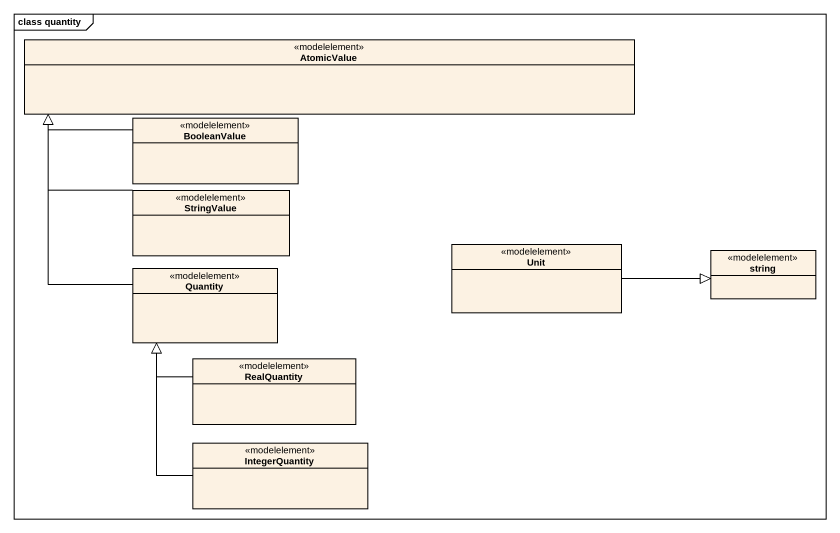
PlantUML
@startuml
mainframe class quantity
hide circle
hide empty members
class AtomicValue <<modelelement>>
class BooleanValue <<modelelement>>
class StringValue <<modelelement>>
class Unit <<modelelement>>
class Quantity <<modelelement>>
class string <<modelelement>>
class RealQuantity <<modelelement>>
class IntegerQuantity <<modelelement>>
BooleanValue -up-|> AtomicValue
StringValue -up-|> AtomicValue
Unit -right-|> string
Quantity -up-|> AtomicValue
RealQuantity -up-|> Quantity
IntegerQuantity -up-|> Quantity
@enduml
